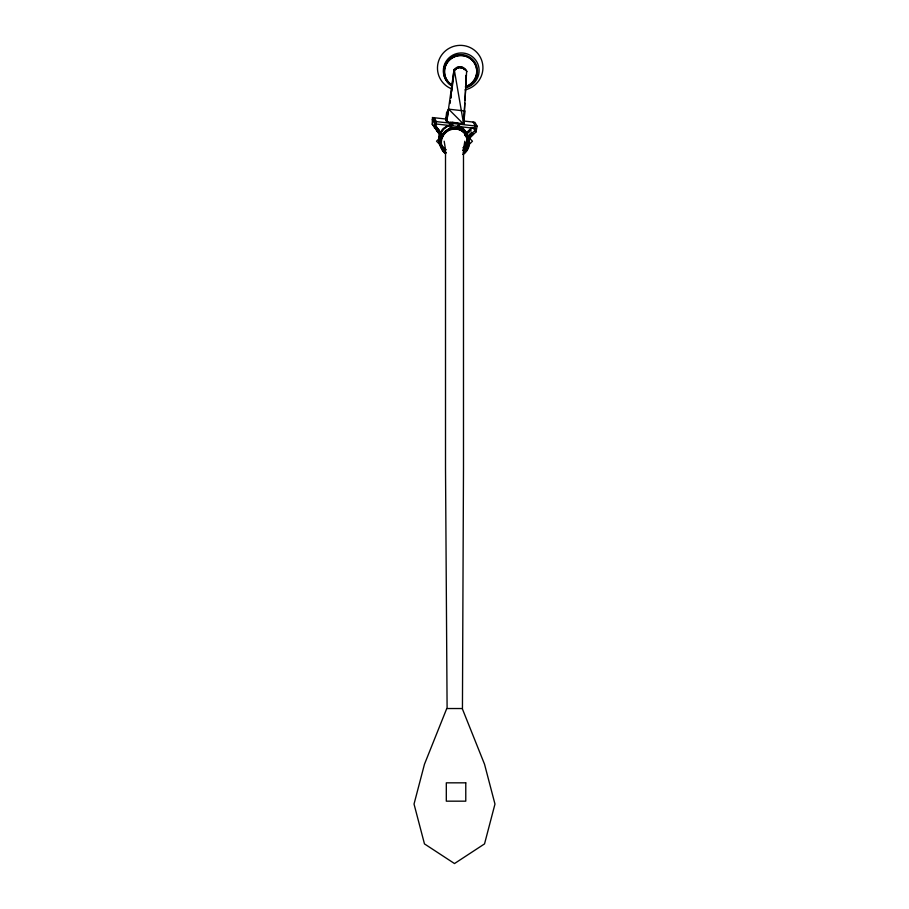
<?xml version="1.0" encoding="UTF-8"?>
<svg xmlns="http://www.w3.org/2000/svg" width="909" height="909" viewBox="0 0 909 909"><rect width="100%" height="100%" fill="white"/><g stroke="black" fill="none" stroke-linecap="round" stroke-linejoin="round"><path stroke-width="1.36" d="M436.013 126.203L443.16 136.282L441.819 137.339L432.218 124.192L432.491 117.534L446.694 119.124M434.457 128.089L434.729 121.442L432.491 117.534M453.193 125.147L450.853 125.226A13.59 13.578 1.5 0 0 441.001 133.009M445.751 119.84L448.637 109.171L463.533 124.067L465.056 111.012L448.637 109.171L446.603 112.489L445.751 119.84L446.66 122.17L463.647 124.079L466.635 71.061A7.363 7.329 -29.8 0 0 454.875 68.709L454.023 69.652L446.649 122.215L463.647 124.079L463.874 119.886M464.033 117.102L464.829 103.149M464.976 100.365L465.613 89.196M465.851 85.014L466.397 75.254M450.08 103.49L450.409 100.672M450.739 97.854L454.023 69.652M465.817 78.117L466.147 75.288M463.351 120.988L474.862 122.283L477.1 126.181L475.986 131.987L468.033 139.736L464.579 134.589L471.532 127.805M450.898 98.127L451.25 95.343M451.762 91.161L454.375 70.254A7.045 7.011 -29.8 0 1 460.954 67.88A7.192 7.158 -29.8 0 1 466.987 71.675M446.66 122.17L448.637 109.171M464.829 141.213L463.488 149.542L463.488 468.294L462.442 708.531L447.103 708.531L445.512 468.294L445.512 149.542L444.171 141.213M446.751 708.531L424.469 764.23L414.027 804.067L424.469 843.893L454.5 863.55L484.531 843.893L494.973 804.067L484.531 764.23L462.249 708.531M452.5 125.237L436.536 141.213L440.524 145.201M463.488 150.19L472.464 141.213L468.476 137.214M466.806 138.486L474.759 130.726L475.316 125.987L473.078 122.079M470.396 136.873L473.248 134.089M436.286 129.669L437.956 131.771L439.297 130.703L438.888 129.998M446.649 122.215L447.944 121.817M453.182 125.385L450.591 125.237A14.589 14.567 1.5 0 0 445.16 151.61M452.148 122.295L456.352 122.76M434.729 121.442L477.1 126.181M436.15 123.999L475.032 128.362M450.557 122.192L463.647 124.079L454.375 70.254M460.545 123.238L463.647 124.079M457.5 126.237L465.476 134.225M475.986 131.987L473.078 127.805M464.579 134.589L465.806 135.839M439.297 130.703L436.377 126.84M443.16 136.282L435.797 127.033L436.422 121.624L434.195 117.727M432.218 124.192L433.854 126.249M436.309 129.328L438.763 132.407M466.362 136.816L468.033 139.736M440.24 132.35L440.638 133.032M432.252 119.568L434.491 123.476M437.82 129.305L438.218 129.998L436.877 131.055L436.479 130.373L439.297 134.1L438.899 133.407M440.695 135.384L441.819 137.339M437.559 131.055L437.956 131.771M460.749 66.755L460.954 67.88M442.013 135.009A14.589 14.533 -46.4 0 1 467.805 136.157M468.658 138.532A14.589 14.533 -46.4 0 1 462.874 154.223M445.171 153.439A14.589 14.533 -46.4 0 1 441.422 136.123M445.49 153.735A14.589 14.533 -46.4 0 1 446.092 131.032A14.589 14.533 -46.4 0 1 468.124 136.452M468.601 137.623A14.589 14.533 -46.4 0 1 463.192 154.519M446.126 152.973A13.59 13.544 -46.4 0 1 446.694 131.816A13.59 13.544 -46.4 0 1 467.215 136.873M468.01 139.088A13.59 13.544 -46.4 0 1 463.567 152.996M451.137 129.18A13.59 13.544 -46.4 0 1 466.908 136.577M467.351 137.668A13.59 13.544 -46.4 0 1 463.249 152.701M445.819 152.678A13.59 13.544 -46.4 0 1 441.217 144.633M441.24 139.929A13.59 13.544 -46.4 0 1 441.865 137.634M442.319 136.543A13.59 13.544 -46.4 0 1 450 129.544M466.942 137.157A13.59 13.578 1.5 0 1 463.17 148.008M445.796 149.792A13.59 13.578 1.5 0 1 441.183 144.486M440.07 141.122A13.59 13.578 1.5 0 1 440.229 135.236M457.863 125.726A13.59 13.578 1.5 0 1 466.76 135.986M467.851 138.043A14.589 14.567 1.5 0 1 462.897 150.553M458.125 125.783A14.589 14.567 1.5 0 1 467.374 135.555M467.749 141.599A14.589 14.567 1.5 0 1 462.897 150.315M442.319 148.837A14.589 14.567 1.5 0 1 439.57 134.532M441.274 131.135A14.589 14.567 1.5 0 1 450.591 124.999M459.306 125.999A14.589 14.567 1.5 0 1 467.385 135.316M466.976 139.282A13.59 13.578 1.5 0 1 463.181 147.758M445.796 149.553A13.59 13.578 1.5 0 1 441.195 144.236M439.899 139.702A13.59 13.578 1.5 0 1 440.24 134.998M441.013 132.771A13.59 13.578 1.5 0 1 450.853 124.976M458.965 125.919A13.59 13.578 1.5 0 1 466.499 134.6M450.784 85.196A17.919 17.714 -22.4 0 1 449.307 57.574A17.919 17.714 -22.4 0 1 476.839 61.892A17.919 17.714 -22.4 0 1 466.397 87.639M452.159 89.059A22.77 22.509 -22.4 0 1 442.717 53.642A22.77 22.509 -22.4 0 1 479.634 56.04A22.77 22.509 -22.4 0 1 465.033 89.889M451.716 84.844A16.18 15.987 -22.4 0 1 448.819 60.494A16.18 15.987 -22.4 0 1 473.532 61.698A16.18 15.987 -22.4 0 1 467.84 85.628M451.807 85.06A16.18 15.987 -22.4 0 1 449.58 60.051A16.18 15.987 -22.4 0 1 474.657 63.471A16.18 15.987 -22.4 0 1 465.306 86.912M452.216 86.094A16.998 16.805 -22.4 0 1 448.228 59.937A16.998 16.805 -22.4 0 1 474.816 62.107A16.998 16.805 -22.4 0 1 466.158 87.23M456.182 68.948A4.704 4.647 -22.4 0 1 457.034 68.073M458.091 67.436A4.704 4.647 -22.4 0 1 459.272 67.096M460.499 67.073A4.704 4.647 -22.4 0 1 463.635 68.789M458.25 67.811A4.704 4.647 -22.4 0 1 459.431 67.482M460.658 67.448A4.704 4.647 -22.4 0 1 461.84 67.743M455.432 69.948A4.875 4.818 -22.4 0 1 459.25 66.936M460.522 66.914A4.875 4.818 -22.4 0 1 464.408 69.766M470.68 129.567L467.896 132.282L468.271 132.919L471.044 130.214L470.68 129.567M471.714 132.282L468.851 135.077L469.169 135.623L472.021 132.839L471.714 132.282M465.772 782.831L446.308 782.831L446.308 801.17L465.772 801.17L465.772 782.831"/></g></svg>
